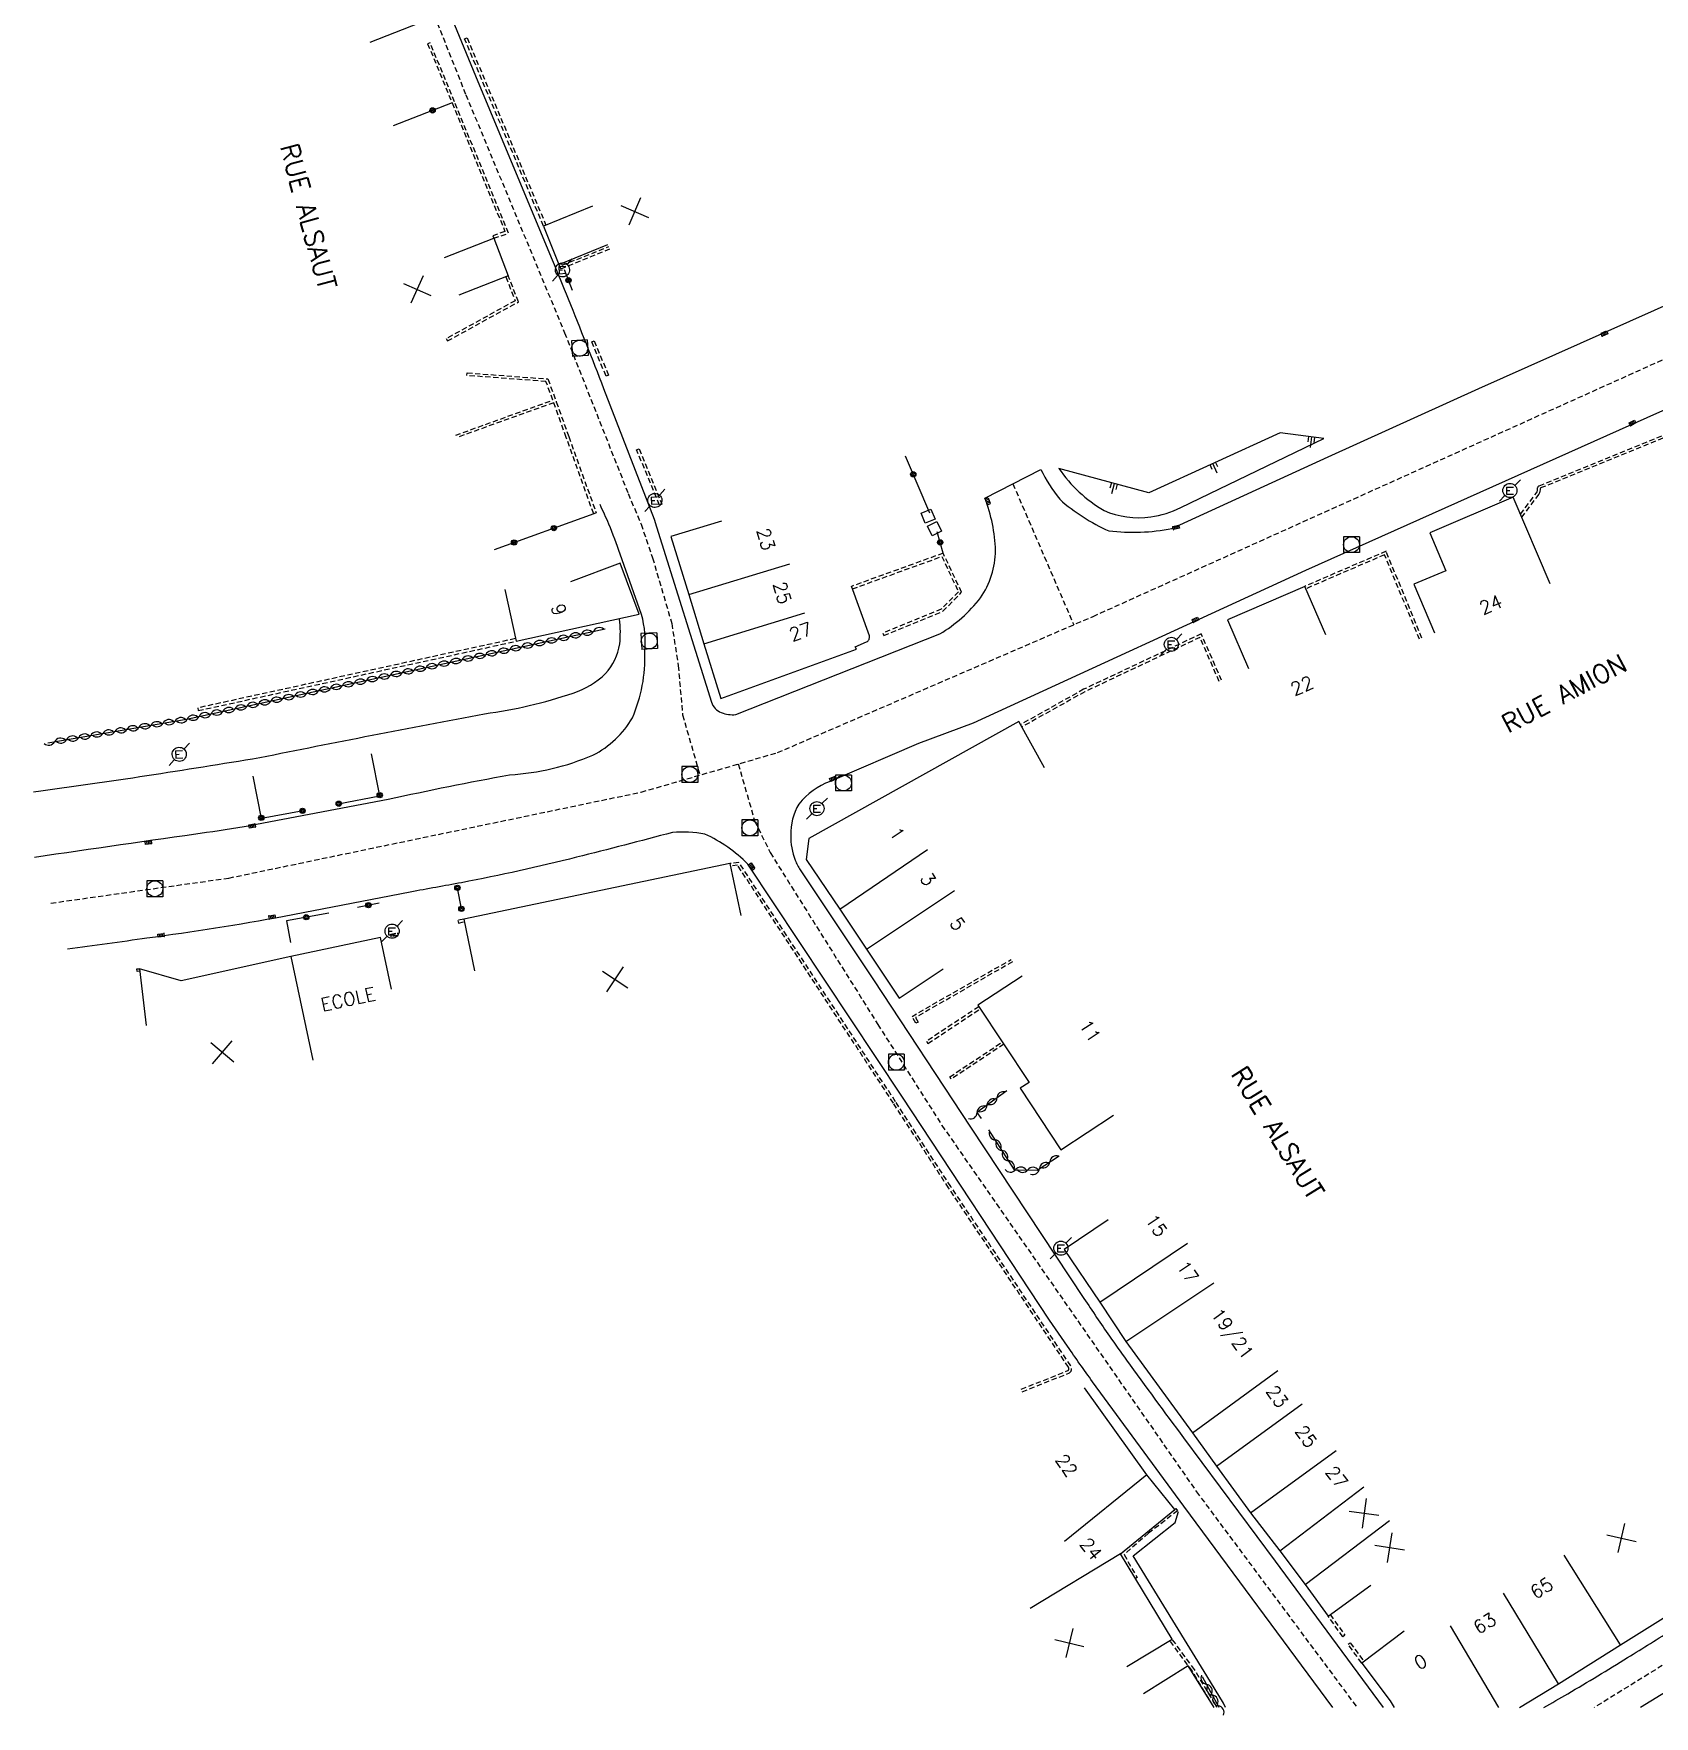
# Model space of a CAD drawing. Header units: millimetres. Extents: x 163000 to 164000, y 123999 to 125000.
# Drawn here: x 163149.8 to 163303, y 123999.2 to 124158.1 of the extents above; entities that cross this region are included whole.
import ezdxf
from ezdxf.enums import TextEntityAlignment as Align

# ---------------------------------------------------------------- set-up
doc = ezdxf.new("R2010")
doc.units = ezdxf.units.MM
doc.linetypes.add('DASHED', pattern=[0.75, 0.5, -0.25])
doc.layers.get('0').update_dxf_attribs({"linetype": 'CONTINUOUS'})
for name, color, linetype in [('W0001', 6, 'DASHED'), ('W0008', 7, 'CONTINUOUS'), ('W0100', 7, 'CONTINUOUS'), ('W0112', 1, 'DASHED'), ('W0211', 2, 'CONTINUOUS'), ('W0310', 3, 'CONTINUOUS'), ('W0322', 7, 'CONTINUOUS'), ('W0334', 7, 'CONTINUOUS'), ('W0400', 7, 'CONTINUOUS'), ('W0420', 7, 'CONTINUOUS'), ('W0471', 7, 'CONTINUOUS'), ('W0984', 7, 'CONTINUOUS'), ('W0989', 7, 'CONTINUOUS'), ('W0991', 7, 'CONTINUOUS'), ('W1102', 7, 'CONTINUOUS')]:
    doc.layers.add(name, color=color, linetype=linetype)
doc.styles.get("Standard").update_dxf_attribs({"font": 'romans.shx', "width": 0.85})

# ---------------------------------------------------------------- blocks, each defined once
blk = doc.blocks.new('t991o')
at = {"color": 0, "linetype": 'Continuous'}
for p, q in [((-1, 1), (1, -1)), ((-1, -1), (1, 1))]:
    blk.add_line(p, q, dxfattribs=at)
blk = doc.blocks.new('t211o')
at = {"color": 0, "linetype": 'Continuous'}
for p, q in [((-0.29, 0.5), (-0.29, 0)), ((0, 1), (0, 0)), ((0.29, 0.5), (0.29, 0))]:
    blk.add_line(p, q, dxfattribs=at)
blk = doc.blocks.new('t322o')
at = {"color": 0, "linetype": 'Continuous'}
for radius in [0.25, 0.15]:
    blk.add_circle((0, 0), radius, dxfattribs=at)
blk = doc.blocks.new('T400')
for p, q in [((-0.15, 0.3), (0.15, 0.3)), ((-0.15, -0.25), (-0.15, 0.3)), ((-0.15, 0.15), (0.15, 0.15)), ((-0.15, 0), (0.15, 0)), ((0.15, 0.3), (0.15, -0.25)), ((-0.15, -0.15), (0.15, -0.15)), ((-0.15, -0.25), (-0.15, -0.3)), ((-0.15, -0.3), (0.15, -0.3)), ((0.15, -0.3), (0.15, -0.25))]:
    blk.add_line(p, q)
blk = doc.blocks.new('T471')
for p, q in [((-0.333334, 0.333334), (-0.333334, -0.333334)), ((-0.333334, 0.333334), (0.333334, 0.333334)), ((-0.333334, 0), (0, 0)), ((0.500001, 0.500001), (1.000002, 1.000002)), ((-0.500001, -0.500001), (-1.000002, -1.000002)), ((-0.333334, -0.333334), (0.333334, -0.333334))]:
    blk.add_line(p, q)
blk.add_ellipse((0, 0), major_axis=(0.471405, 0.471405), ratio=1, start_param=5.4977871438, end_param=11.780972451)
blk = doc.blocks.new('T420')
for p, q in [((0.75, 0.75), (-0.75, 0.75)), ((-0.75, 0.75), (-0.75, -0.75)), ((0.75, 0.75), (0.75, -0.75)), ((0.75, -0.75), (-0.75, -0.75))]:
    blk.add_line(p, q)
blk.add_ellipse((0, 0), major_axis=(-0.53, 0.53), ratio=1, start_param=3.926991, end_param=10.210176)
blk = doc.blocks.new('t112o')
at = {"color": 0, "linetype": 'Continuous'}
for p, q in [((-0.5, 0.5), (0.5, 0.5)), ((-0.5, -0.5), (-0.5, 0.5)), ((0.5, 0.5), (0.5, -0.5)), ((0.5, -0.5), (-0.5, -0.5))]:
    blk.add_line(p, q, dxfattribs=at)
blk = doc.blocks.new('t310o')
at = {"color": 0, "linetype": 'Continuous'}
for centre, start, end in [((-0.5, 0.38), 216.8699, 323.1304), ((0.5, -0.37), 36.8699, 143.1303)]:
    blk.add_arc(centre, 0.625, start, end, dxfattribs=at)

msp = doc.modelspace()

# ---------------------------------------------------------------- linework, layer by layer
at = {"layer": 'W0001'}
for points in [[(163201.53, 124372.6), (163211.03, 124363.87), (163235.53, 124342.81), (163240.34, 124339.51), (163249.46, 124329.45), (163261.8, 124313.7), (163273.96, 124294.34), (163285.54, 124272.52), (163301.31, 124242.72), (163330.56, 124190.35), (163358.86, 124138.92), (163365.88, 124129.43), (163373.1, 124113.3), (163397.79, 124069.84), (163400.64, 124065.1), (163386.97, 124055.23), (163363.04, 124040.62), (163297.28, 124000)], [(163177.01, 124187.09), (163177.82, 124184.43), (163180.59, 124176.46), (163182.01, 124174.24), (163183.22, 124171), (163190.65, 124152.36), (163199.98, 124129.88), (163205.99, 124114.69), (163207.21, 124111.79), (163208.29, 124108.62), (163210.11, 124102.41), (163210.72, 124098.42), (163211.13, 124093.77), (163212.77, 124088.09)], [(163151.44, 124075.99), (163168.24, 124078.36), (163207.22, 124086.48), (163220.1, 124090.21), (163249.92, 124103.08), (163325.84, 124137.28), (163344.14, 124145.07), (163352.84, 124149.85)], [(163242.34, 124115.61), (163248.09, 124102.29)], [(163216.39, 124089.14), (163217.94, 124083.77), (163219.41, 124080.76), (163229.58, 124064.54), (163235.64, 124054.99), (163259.69, 124020.39), (163274.87, 124000)]]:
    msp.add_lwpolyline(points, dxfattribs=at)
at = {"layer": 'W0008', "flags": 128}
for points in [[(163182.13, 124177.03), (163191.79, 124153.6), (163198.82, 124136.78, -0.0037), (163200.32, 124133.08, -0.0031), (163203.67, 124124.61), (163208.44, 124112.28), (163208.67, 124111.53), (163213.85, 124094.97, 0.2092), (163214.79, 124093.99, 0.104), (163216.16, 124093.8), (163235.44, 124101.42, 0.0889), (163239.29, 124104.82, 0.1455), (163240.71, 124109.31, 0.0818), (163239.7, 124114.25), (163244.97, 124116.97, 0.0489), (163246.77, 124114.14, 0.0763), (163251.41, 124111.16, 0.0786), (163257.37, 124111.38), (163272.12, 124118.15), (163286.38, 124124.62), (163334.13, 124145.91, 0.091)], [(163341.17, 124139.2), (163299.62, 124120.66), (163269.99, 124107.41), (163238.6, 124092.99), (163233.41, 124091.07), (163225.08, 124087.49, 0.1399), (163222.13, 124085.35, 0.1462), (163221.35, 124082.41, 0.0951), (163221.77, 124080.05, 0.0527), (163222.25, 124079.13), (163229.16, 124068.74), (163238.35, 124054.82), (163249.06, 124038.64, 0.0063), (163251.47, 124035.09, 0.0031), (163253.08, 124032.81, 0.0044), (163258.48, 124025.47), (163267.14, 124013.83), (163277.33, 124000)], [(163149.89, 124080.34, -0.00111), (163166.14, 124082.68, 0.0114), (163170.87, 124083.44), (163183.32, 124085.8, -0.0106), (163194.79, 124088.11, 0.0847), (163202.66, 124089.97, 0.1456), (163206.39, 124093.51, 0.1136), (163207.56, 124099.71, 0.094), (163207.25, 124103.26), (163205.24, 124108.95, 0.0151), (163204.16, 124111.8, 0.0083), (163203.33, 124113.64)], [(163272.57, 124000), (163258.5, 124019.03), (163249.87, 124030.78, -0.0077), (163247.5, 124034.14), (163245.81, 124036.6), (163231.86, 124057.77), (163217.29, 124079.68, 0.0929), (163213.23, 124082.51, 0.0663), (163210.17, 124082.67, -0.0039), (163201.11, 124080.32, -0.0147), (163190.25, 124077.92, 0.0015), (163185.4, 124077.04), (163173.47, 124074.73, -0.013), (163160.52, 124072.68, -0.002583), (163153, 124071.64, -0.00445)], [(163292.52, 124000, -0.000557), (163294.78, 124001.3, 0.0059), (163300.42, 124004.71, 0.0012), (163304.77, 124007.42), (163352.74, 124037.18), (163385.4, 124057.46, 0.2478), (163385.78, 124060.18, 0.0781), (163384.44, 124062.89)], [(163321.07, 124011.9), (163301.66, 124000, 0.1123)]]:
    msp.add_lwpolyline(points, format="xyb", dxfattribs=at)
at = {"layer": 'W0100'}
msp.add_line((163215.6, 124079.72), (163216.62, 124074.83), dxfattribs=at)
at = {"layer": 'W0100', "flags": 128}
for points in [[(163181.62, 124157.32), (163186.28, 124159.14), (163183.27, 124166.65), (163183.34, 124166.68), (163180.2, 124174.39), (163179.07, 124176.01), (163176.34, 124183.82), (163165.57, 124180.99), (163159.53, 124179.43), (163155.3, 124178.87), (163155.95, 124173.91)], [(163202.62, 124141.83), (163197.99, 124139.96), (163199.45, 124136.34), (163204.08, 124138.21)], [(163293.11, 124106.16), (163289.63, 124114.34), (163281.74, 124110.99), (163283.25, 124107.4), (163280.24, 124106.12), (163282.19, 124101.52)], [(163194.32, 124105.62), (163195.39, 124100.73), (163207.02, 124103.28), (163205.24, 124108.1), (163200.55, 124106.36)], [(163271.92, 124101.34), (163269.92, 124105.92), (163262.62, 124102.74), (163264.61, 124098.16)], [(163245.34, 124088.78), (163242.91, 124093.15), (163223.07, 124082.11), (163222.81, 124080.1), (163225.99, 124075.43), (163228.51, 124071.64), (163231.6, 124067), (163235.76, 124069.77)], [(163215.6, 124079.72), (163190.45, 124074.49), (163191.47, 124069.59)], [(163183.62, 124067.87), (163182.58, 124072.76), (163174.11, 124070.95), (163163.76, 124068.64), (163159.81, 124069.8), (163160.44, 124064.44)], [(163243.21, 124069.1), (163239.04, 124066.34), (163243.87, 124059.06), (163243.03, 124058.51), (163246.87, 124052.68), (163251.86, 124055.96)], [(163251.34, 124046.07), (163247.19, 124043.28), (163250.55, 124038.29), (163253.02, 124034.58), (163259.3, 124025.96), (163261.58, 124022.81), (163264.81, 124018.39), (163267.56, 124014.79), (163269.97, 124011.62), (163272.13, 124008.64), (163276.18, 124011.57)], [(163253.1, 124003.88), (163257.39, 124006.47), (163252.52, 124014.52), (163257.66, 124018.7), (163254.99, 124021.98), (163249.12, 124030.2), (163249.12, 124030.2)], [(163290.21, 124000), (163293.89, 124002.24), (163299.75, 124005.92), (163308.98, 124011.69), (163306.33, 124015.93)], [(163279.31, 124007.2), (163275.31, 124004.2), (163277.98, 124000.63), (163278.38, 124000)], [(163261.36, 124000), (163258.91, 124003.93), (163254.67, 124001.29)]]:
    msp.add_lwpolyline(points, dxfattribs=at)
at = {"layer": 'W0100'}
msp.add_lwpolyline([(163188.62, 124136.99), (163193.28, 124138.8), (163194.66, 124135.25), (163190, 124133.44)], dxfattribs=at)
msp.add_lwpolyline([(163214.81, 124112.09), (163210.03, 124110.63), (163211.71, 124105.14), (163213.13, 124100.49), (163214.74, 124095.33), (163227.56, 124099.97), (163227.45, 124100.22), (163228.52, 124100.68, 0.176), (163228.75, 124100.91, 0.1106), (163228.79, 124101.23), (163227.09, 124105.93)], format="xyb", dxfattribs=at)
at = {"layer": 'W0112'}
for points in [[(163197.99, 124139.96), (163190.53, 124157.65), (163190.76, 124157.74), (163198.22, 124140.05)], [(163199.45, 124136.34), (163199.63, 124135.93), (163204.25, 124137.8)], [(163199.67, 124136.44), (163199.76, 124136.25), (163204.16, 124138.03)], [(163194.43, 124135.16), (163195.31, 124132.9), (163188.8, 124129.32), (163188.92, 124129.1), (163195.62, 124132.79), (163194.66, 124135.25)], [(163189.69, 124120.2), (163198.87, 124123.51), (163198.22, 124125.27), (163190.75, 124125.84), (163190.77, 124126.09), (163198.4, 124125.51), (163199.19, 124123.36), (163200.37, 124120.07), (163202.97, 124112.86), (163202.73, 124112.77), (163200.14, 124119.98), (163198.95, 124123.27), (163189.78, 124119.97)], [(163290.31, 124112.75), (163291.82, 124114.76), (163291.87, 124114.86), (163291.9, 124114.96), (163291.91, 124115.07), (163291.93, 124115.18), (163291.96, 124115.28), (163291.97, 124115.32), (163291.99, 124115.36), (163292.02, 124115.39), (163292.05, 124115.41), (163292.08, 124115.43), (163306.45, 124121.29), (163306.55, 124121.06), (163292.2, 124115.21), (163292.2, 124115.2), (163292.17, 124115.12), (163292.16, 124115.03), (163292.14, 124114.91), (163292.1, 124114.76), (163292.03, 124114.63), (163290.43, 124112.48)], [(163227.18, 124105.68), (163235.62, 124108.74), (163237.2, 124105.41), (163235.58, 124103.77), (163230.05, 124101.49), (163230.15, 124101.26), (163235.72, 124103.56), (163237.5, 124105.36), (163235.75, 124109.05), (163227.1, 124105.92)], [(163281, 124101.02), (163277.6, 124109.23), (163269.92, 124105.92)], [(163280.77, 124100.92), (163277.46, 124108.9), (163270.02, 124105.69)], [(163195.33, 124100.98), (163165.31, 124094.43), (163165.36, 124094.18), (163195.39, 124100.73)], [(163262.06, 124097.04), (163260.14, 124101.43), (163249.03, 124096.19), (163243.07, 124092.86)], [(163261.83, 124096.94), (163260.02, 124101.1), (163249.14, 124095.96), (163243.19, 124092.64)], [(163190.45, 124074.49), (163189.89, 124074.36), (163189.95, 124074.11), (163190.5, 124074.24)], [(163242.31, 124070.45), (163233.15, 124065.19), (163233.38, 124064.76), (163233.16, 124064.64), (163232.81, 124065.29), (163242.17, 124070.66)], [(163159.84, 124069.55), (163159.6, 124069.53), (163159.57, 124069.78), (163159.81, 124069.8)], [(163239.12, 124066.21), (163234.18, 124062.94), (163234.32, 124062.73), (163239.26, 124066.01)], [(163241.48, 124062.66), (163236.51, 124059.36), (163236.37, 124059.57), (163241.34, 124062.87)], [(163257.9, 124018.59), (163255.17, 124016.46), (163252.85, 124014.45), (163254.08, 124012.28), (163253.93, 124012.2)], [(163257.65, 124018.71), (163257.74, 124018.79), (163257.9, 124018.59)], [(163252.54, 124014.5), (163253.12, 124015.01)], [(163272.32, 124008.78), (163273.72, 124006.82), (163273.52, 124006.67), (163272.13, 124008.64)], [(163261.27, 124000.14), (163259.3, 124003.43), (163257.16, 124006.33)], [(163261.61, 124000), (163261.48, 124000.27), (163259.5, 124003.58), (163257.39, 124006.47)], [(163275.31, 124004.2), (163274.02, 124005.97), (163274.22, 124006.12), (163275.51, 124004.35)]]:
    msp.add_lwpolyline(points, dxfattribs=at)
for points in [[(163193.28, 124138.8), (163194.69, 124139.28), (163189.58, 124151.69), (163187.27, 124157.27), (163187.04, 124157.18), (163189.35, 124151.6), (163194.35, 124139.43), (163193.2, 124139.04)], [(163203.9, 124125.78), (163202.54, 124129.02), (163202.77, 124129.11), (163204.13, 124125.88)], [(163208.95, 124113.59), (163206.79, 124118.82), (163207.02, 124118.91), (163209.18, 124113.69)], [(163183.55, 124073.05), (163184.19, 124073.17), (163184.23, 124072.92), (163183.6, 124072.81)]]:
    msp.add_lwpolyline(points, close=True, dxfattribs=at)
for points in [[(163243.23, 124029.83), (163247.68, 124031.61, 0.403431), (163247.81, 124032.28), (163236.48, 124049.21), (163236.48, 124049.21), (163231.26, 124057.23), (163216.45, 124079.83), (163215.6, 124079.72)], [(163243.14, 124030.07), (163247.55, 124031.83, 0.372936), (163247.6, 124032.14), (163236.27, 124049.08), (163231.05, 124057.09), (163216.33, 124079.57), (163215.63, 124079.47)]]:
    msp.add_lwpolyline(points, format="xyb", dxfattribs=at)
at = {"layer": 'W0211'}
msp.add_lwpolyline([(163271.71, 124119.88), (163267.6, 124120.43), (163255.19, 124114.76), (163246.7, 124117.06)], dxfattribs=at)
at = {"layer": 'W0211', "flags": 128}
msp.add_lwpolyline([(163246.7, 124117.06, 0.1141), (163250.96, 124113.08, 0.1407), (163255.37, 124112.49, 0.0795), (163258.2, 124113.36), (163271.71, 124119.88)], format="xyb", dxfattribs=at)
at = {"layer": 'W0310', "flags": 128}
for points in [[(163151.16, 124091.13), (163164.24, 124093.36), (163203.82, 124101.9)], [(163241.77, 124058.25), (163238.95, 124056.22), (163239.33, 124055.65)], [(163240.05, 124054.58), (163242.45, 124050.81), (163244.63, 124050.77), (163246.72, 124052.11)], [(163261.85, 124000), (163260.26, 124002.89)]]:
    msp.add_lwpolyline(points, dxfattribs=at)
at = {"layer": 'W0322'}
for p, q in [((163189.35, 124151.6), (163183.78, 124149.43)), ((163202.73, 124112.77), (163193.33, 124109.38))]:
    msp.add_line(p, q, dxfattribs=at)
at = {"layer": 'W0322', "flags": 128}
for points in [[(163200.74, 124133.88), (163199.96, 124135.81)], [(163234.5, 124112.83), (163232.19, 124118.23)], [(163235.75, 124109.05), (163235.19, 124111.08)], [(163178.59, 124085.38), (163182.52, 124086.14), (163181.73, 124090.11)], [(163175.28, 124084.72), (163171.33, 124084), (163170.56, 124087.98)], [(163190.23, 124075.45), (163189.85, 124077.44)], [(163177.69, 124075.03), (163173.69, 124074.32), (163174.08, 124072.27)], [(163182.46, 124076), (163180.41, 124075.59)]]:
    msp.add_lwpolyline(points, dxfattribs=at)
at = {"layer": 'W0334', "flags": 128}
msp.add_lwpolyline([(163149.81, 124086.5, 0.007577), (163171.17, 124089.75, -0.0027), (163192.41, 124093.89, 0.0496), (163200.79, 124095.83, 0.1138), (163203.85, 124097.68, 0.1486), (163205.19, 124100.48, 0.0595), (163205.17, 124102.82)], format="xyb", dxfattribs=at)
msp.add_lwpolyline([(163262.42, 124000), (163262.23, 124000.41), (163260.68, 124003), (163257.45, 124008.23), (163253.71, 124014.34), (163257.68, 124017.49), (163257.98, 124018.51)], dxfattribs=at)
at = {"layer": 'W1102'}
for p, q in [((163211.71, 124105.14), (163221.27, 124108.06)), ((163213.13, 124100.49), (163222.69, 124103.41)), ((163225.99, 124075.43), (163234.26, 124081.07)), ((163228.51, 124071.64), (163236.84, 124077.17)), ((163174.11, 124070.95), (163176.2, 124061.17)), ((163250.55, 124038.29), (163258.84, 124043.88)), ((163253.02, 124034.58), (163261.34, 124040.13)), ((163259.3, 124025.96), (163267.38, 124031.84)), ((163261.58, 124022.81), (163269.67, 124028.69)), ((163264.81, 124018.39), (163272.89, 124024.28)), ((163254.99, 124021.98), (163247.23, 124015.67)), ((163267.56, 124014.79), (163275.51, 124020.86)), ((163269.97, 124011.62), (163277.93, 124017.68)), ((163252.52, 124014.52), (163243.96, 124009.36)), ((163299.75, 124005.92), (163294.43, 124014.39)), ((163293.89, 124002.24), (163288.7, 124010.79)), ((163288.26, 124000), (163283.68, 124007.73))]:
    msp.add_line(p, q, dxfattribs=at)

# ---------------------------------------------------------------- block references
at = {"layer": 'W0112'}
for p, rotation in [((163234.33, 124112.55), 292.3815525190661), ((163234.94, 124111.37), 116.059578629984)]:
    msp.add_blockref('t112o', p, dxfattribs=dict(at, rotation=rotation))
at = {"layer": 'W0211'}
for p, rotation in [((163270.59, 124120.03), 172.4242773809406), ((163261.24, 124117.53), 204.5316744273709), ((163251.96, 124115.64), 164.8567585018969)]:
    msp.add_blockref('t211o', p, dxfattribs=dict(at, rotation=rotation))
at = {"layer": 'W0310'}
for p, rotation in [((163201.57, 124101.41), 12.1654806285477), ((163202.7, 124101.66), 12.1654806285477), ((163193.67, 124099.71), 12.1654806285477), ((163194.8, 124099.95), 12.1654806285477), ((163195.93, 124100.2), 12.1654806285477), ((163197.06, 124100.44), 12.1654806285477), ((163198.19, 124100.68), 12.1654806285477), ((163199.32, 124100.93), 12.1654806285477), ((163200.45, 124101.17), 12.1654806285477), ((163186.9, 124098.25), 12.1654806285477), ((163188.03, 124098.49), 12.1654806285477), ((163189.16, 124098.74), 12.1654806285477), ((163190.28, 124098.98), 12.1654806285477), ((163191.41, 124099.22), 12.1654806285477), ((163192.54, 124099.47), 12.1654806285477), ((163178.99, 124096.54), 12.1654806285477), ((163180.12, 124096.79), 12.1654806285477), ((163181.25, 124097.03), 12.1654806285477), ((163182.38, 124097.28), 12.1654806285477), ((163183.51, 124097.52), 12.1654806285477), ((163184.64, 124097.76), 12.1654806285477), ((163185.77, 124098.01), 12.1654806285477), ((163172.22, 124095.08), 12.1654806285477), ((163173.35, 124095.33), 12.1654806285477), ((163174.48, 124095.57), 12.1654806285477), ((163175.61, 124095.81), 12.1654806285477), ((163176.74, 124096.06), 12.1654806285477), ((163177.86, 124096.3), 12.1654806285477), ((163164.32, 124093.38), 12.1654806285477), ((163165.44, 124093.62), 12.1654806285477), ((163166.57, 124093.87), 12.1654806285477), ((163167.7, 124094.11), 12.1654806285477), ((163168.83, 124094.35), 12.1654806285477), ((163169.96, 124094.6), 12.1654806285477), ((163171.09, 124094.84), 12.1654806285477), ((163155.21, 124091.82), 9.676908025914813), ((163156.35, 124092.02), 9.676908025914813), ((163157.48, 124092.21), 9.676908025914813), ((163158.62, 124092.41), 9.676908025914813), ((163159.76, 124092.6), 9.676908025914813), ((163160.9, 124092.79), 9.676908025914813), ((163162.04, 124092.99), 9.676908025914813), ((163163.18, 124093.18), 9.676908025914813), ((163151.79, 124091.24), 9.676908025914813), ((163152.93, 124091.44), 9.676908025914813), ((163154.07, 124091.63), 9.676908025914813), ((163239.9, 124056.9), 215.7913067104548), ((163240.83, 124057.57), 215.7913067104548), ((163238.96, 124056.22), 215.7913067104548), ((163240.67, 124053.61), 302.4841646085668), ((163241.29, 124052.63), 302.4841646085668), ((163241.91, 124051.66), 302.4841646085668), ((163242.6, 124050.81), 358.9568448788179), ((163243.75, 124050.79), 358.9568448788179), ((163244.86, 124050.92), 32.69531580587957), ((163245.83, 124051.55), 32.69531580587957), ((163260.65, 124002.19), 118.7319616525005), ((163261.2, 124001.17), 118.7319616525005), ((163261.76, 124000.16), 118.7319616525005)]:
    msp.add_blockref('t310o', p, dxfattribs=dict(at, rotation=rotation))
at = {"layer": 'W0322'}
for p, rotation in [((163187.51, 124150.88), 201.2362696664455), ((163200.35, 124134.84), 12.84755264377698), ((163232.93, 124116.51), 113.1958990965942), ((163198.97, 124111.42), 199.8077181567755), ((163195.21, 124110.06), 199.8077181567755), ((163235.47, 124110.07), 113.1958990965942), ((163182.51, 124086.19), 101.2261689502692), ((163171.32, 124084.05), 100.9867066524476), ((163175.22, 124084.71), 190.3285961729557), ((163178.64, 124085.38), 11.02142374665787), ((163189.85, 124077.44), 190.1440984719738), ((163175.57, 124074.66), 190.1440984719738), ((163181.44, 124075.8), 190.1440984719738), ((163190.23, 124075.45), 190.1440984719738)]:
    msp.add_blockref('t322o', p, dxfattribs=dict(at, rotation=rotation))
at = {"layer": 'W0400'}
for p, rotation in [((163298.22, 124129.8), 293.6334164405136), ((163300.88, 124121.35), 298.8850098957375), ((163239.98, 124113.96), 20.28273846360628), ((163257.75, 124111.49), 285.220501999125), ((163259.58, 124102.76), 294.9893075154776), ((163225.36, 124087.74), 112.4982986311771), ((163170.47, 124083.28), 100.1267481636157), ((163160.67, 124081.72), 97.52901002484549), ((163217.66, 124079.45), 33.19824794248004), ((163172.33, 124074.68), 279.9934811342106), ((163161.86, 124072.95), 97.84234400688266)]:
    msp.add_blockref('T400', p, dxfattribs=dict(at, rotation=rotation))
at = {"layer": 'W0420'}
for p, rotation in [((163201.42, 124128.42), 3.797047442219411), ((163207.98, 124100.75), 2.596604694032631)]:
    msp.add_blockref('T420', p, dxfattribs=dict(at, rotation=rotation))
for p in [(163274.34, 124109.86), (163211.82, 124088.14), (163226.33, 124087.34), (163217.49, 124083.1), (163161.26, 124077.35), (163231.33, 124060.96)]:
    msp.add_blockref('T420', p, dxfattribs=at)
at = {"layer": 'W0471'}
for p, rotation in [((163199.78, 124135.81), 3.797047442219411), ((163208.51, 124114.04), 3.797047442219411), ((163163.57, 124090.05), 2.596604694032631)]:
    msp.add_blockref('T471', p, dxfattribs=dict(at, rotation=rotation))
for p in [(163289.31, 124114.97), (163257.32, 124100.44), (163223.83, 124084.92), (163183.68, 124073.34), (163246.88, 124043.39)]:
    msp.add_blockref('T471', p, dxfattribs=at)
at = {"layer": 'W0991'}
for p, rotation in [((163206.6, 124141.33), 291.977420231346), ((163186.04, 124133.96), 291.0697397845881), ((163204.76, 124068.78), 11.75957277874777), ((163167.64, 124061.9), 4.585338891688533), ((163275.53, 124018.35), 307.2782255700048), ((163277.94, 124015.11), 305.8509760370276), ((163299.86, 124016.01), 31.99551023232861), ((163247.68, 124006.1), 301.1018325998043)]:
    msp.add_blockref('t991o', p, dxfattribs=dict(at, rotation=rotation))

# ---------------------------------------------------------------- texts
at = {"layer": 'W0984'}
msp.add_text('ECOLE', height=1.25, rotation=12.0581, dxfattribs=at).set_placement((163179.53, 124066.92), align=Align.MIDDLE)
at = {"layer": 'W0989'}
for s, rotation, p in [('RUE ALSAUT', 285.114, (163175.77, 124140.86)), ('RUE AMION', 28.1024, (163294.42, 124095.8)), ('RUE ALSAUT', 301.7604, (163267.35, 124054.28))]:
    msp.add_text(s, height=1.75, rotation=rotation, dxfattribs=at).set_placement(p, align=Align.MIDDLE)
at = {"layer": 'W0991'}
for s, rotation, p in [('23', 287.0045, (163219, 124110.37)), ('25', 286.9895, (163220.55, 124105.3)), ('24', 23.0321, (163287.5, 124104.2)), ('9', 290.3341, (163199.44, 124103.71)), ('27', 19.8926, (163222.28, 124101.64)), ('22', 23.5297, (163269.66, 124096.54)), ('1', 304.2813, (163231.43, 124082.55)), ('3', 303.5622, (163234.33, 124078.24)), ('5', 303.6599, (163237.13, 124074.03)), ('11', 303.355, (163249.65, 124063.92)), ('15', 303.9599, (163255.92, 124045.54)), ('17', 303.6958, (163258.86, 124041.15)), ('19/21', 306.0473, (163263.03, 124035.27)), ('23', 305.9601, (163267.32, 124029.38)), ('25', 306.1274, (163270.06, 124025.61)), ('22', 305.5435, (163247.4, 124022.88)), ('27', 307.3944, (163272.94, 124021.75)), ('24', 309.128, (163249.73, 124014.98)), ('65', 32.1396, (163292.3, 124011.28)), ('63', 31.3095, (163286.92, 124007.95)), ('0', 30.67, (163280.86, 124004.32))]:
    msp.add_text(s, height=1.25, rotation=rotation, dxfattribs=at).set_placement(p, align=Align.MIDDLE)

doc.saveas('drawing.dxf')
